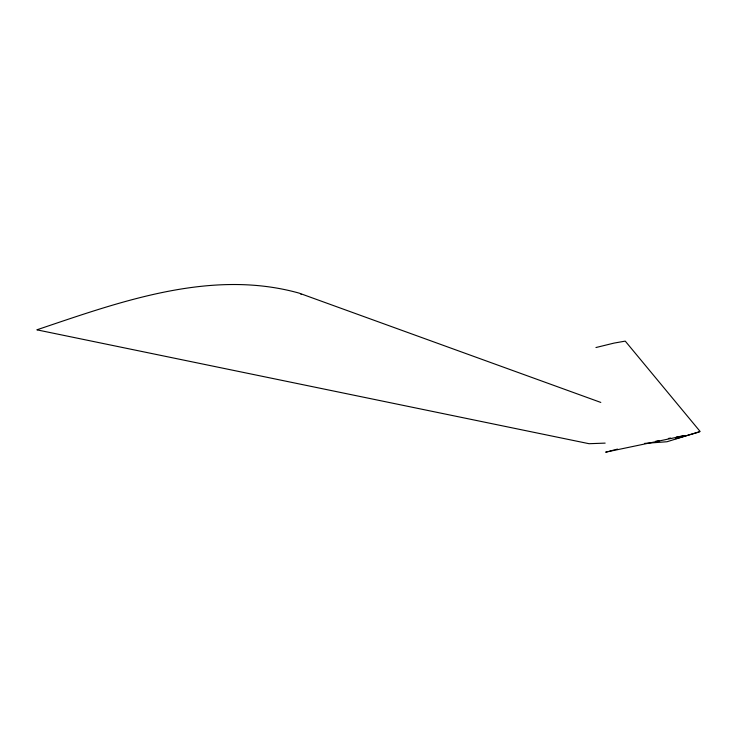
<?xml version="1.0" encoding="UTF-8"?>
<svg xmlns="http://www.w3.org/2000/svg" width="737" height="737" viewBox="0 0 737 737"><rect width="100%" height="100%" fill="white"/><g stroke="black" fill="none" stroke-linecap="round" stroke-linejoin="round"><path stroke-width="1.11" d="M644.451 443.416L666.985 441.749L700.15 431.504L625.252 341.12L614.022 343.101L595.947 347.532M675.866 438.708L699.091 432.057M608.596 451.403L605.667 452.168L685.281 435.503L676.244 437.087M612.53 450.381L614.511 449.874M609.582 451.145L611.544 450.639M615.506 449.616L617.486 449.109M668.33 438.469L670.587 438.073M655.801 441.537L659.173 441.104L655.727 441.233M605.16 443.112L589.075 443.711L36.85 329.826C119.882 301.848 210.957 268.471 299.102 293.114L600.802 402.43M300.963 294.321L301.488 294.459"/></g></svg>
